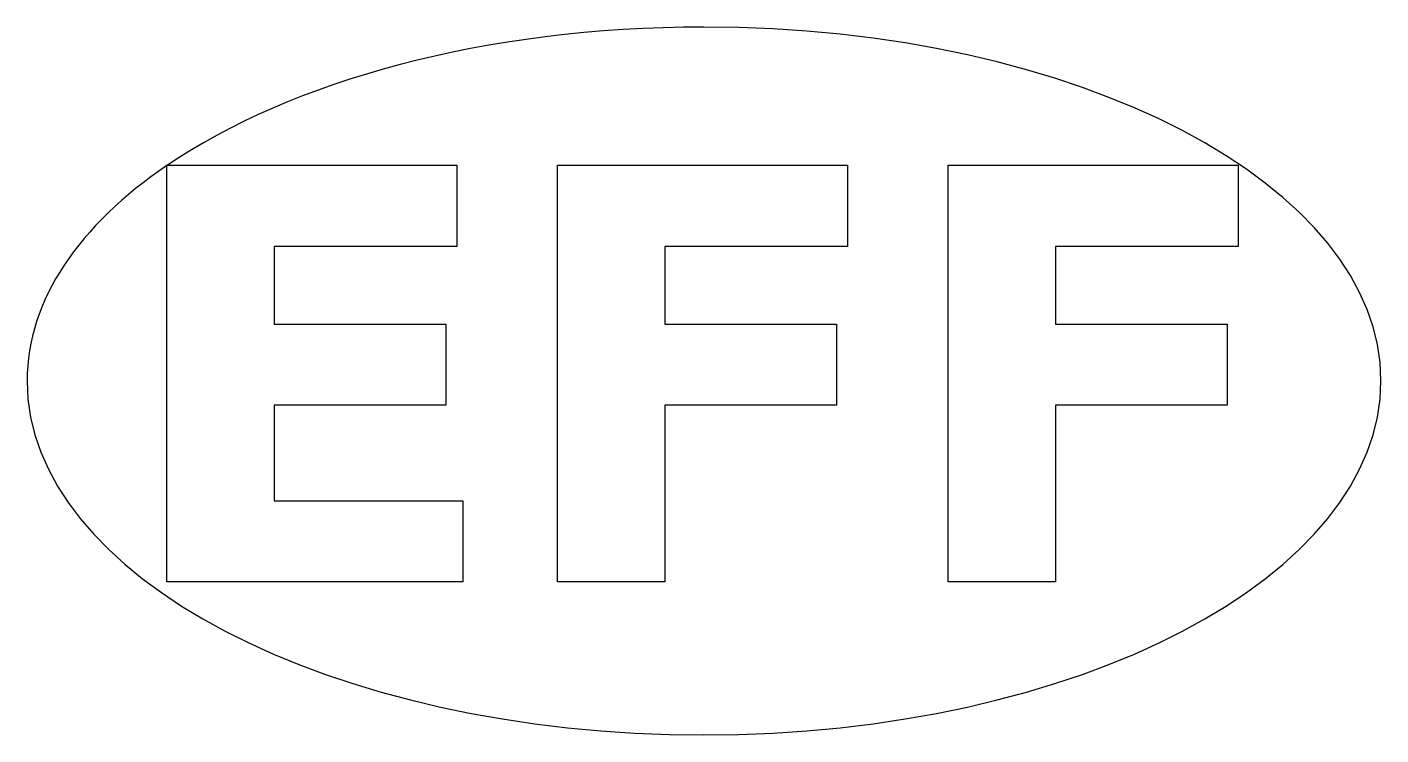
# Model space of a CAD drawing. Extents: x 0 to 106, y 0 to 55.
import ezdxf

# ---------------------------------------------------------------- set-up
doc = ezdxf.new("R2010")
doc.units = 0
doc.layers.add('Layer_1', color=7, linetype='CONTINUOUS')

msp = doc.modelspace()

# ---------------------------------------------------------------- linework, layer by layer
at = {"layer": 'Layer_1', "color": 7}
for points in [[(53.049936, 55.475018), (51.449112, 55.462698), (49.860216, 55.425898), (48.283904, 55.364938), (46.720832, 55.280226), (45.171664, 55.172082), (43.637056, 55.040842), (42.117656, 54.886858), (40.614128, 54.710474), (39.127136, 54.512026), (37.65732, 54.291866), (36.205352, 54.05033), (34.771888, 53.78777), (33.357584, 53.504522), (31.963088, 53.200938), (30.589072, 52.877354), (29.236176, 52.534114), (27.905072, 52.17157), (26.596416, 51.790058), (25.310856, 51.38993), (24.049064, 50.971514), (22.81168, 50.53517), (21.599368, 50.081242), (20.412792, 49.610058), (19.252608, 49.12197), (18.119464, 48.61733), (17.014016, 48.096466), (15.936936, 47.559738), (14.888872, 47.007474), (13.870488, 46.440034), (12.882424, 45.857746), (11.92536, 45.26097), (10.999936, 44.650034), (11.708528, 44.650034), (12.41712, 44.650034), (13.12572, 44.650034), (13.834312, 44.650034), (14.542904, 44.650034), (15.251496, 44.650034), (15.960096, 44.650034), (16.668688, 44.650034), (17.37728, 44.650034), (18.085872, 44.650034), (18.794464, 44.650034), (19.503064, 44.650034), (20.211656, 44.650034), (20.920248, 44.650034), (21.62884, 44.650034), (22.337432, 44.650034), (23.046032, 44.650034), (23.754624, 44.650034), (24.463216, 44.650034), (25.171808, 44.650034), (25.880408, 44.650034), (26.589, 44.650034), (27.297592, 44.650034), (28.006184, 44.650034), (28.714776, 44.650034), (29.423376, 44.650034), (30.131968, 44.650034), (30.84056, 44.650034), (31.549152, 44.650034), (32.257752, 44.650034), (32.966344, 44.650034), (33.674936, 44.650034), (33.674936, 44.450818), (33.674936, 44.251594), (33.674936, 44.052378), (33.674936, 43.853162), (33.674936, 43.653938), (33.674936, 43.454722), (33.674936, 43.255506), (33.674936, 43.056282), (33.674936, 42.857066), (33.674936, 42.65785), (33.674936, 42.458626), (33.674936, 42.25941), (33.674936, 42.060194), (33.674936, 41.86097), (33.674936, 41.661754), (33.674936, 41.462538), (33.674936, 41.263314), (33.674936, 41.064098), (33.674936, 40.864874), (33.674936, 40.665658), (33.674936, 40.466442), (33.674936, 40.267218), (33.674936, 40.068002), (33.674936, 39.868786), (33.674936, 39.669562), (33.674936, 39.470346), (33.674936, 39.27113), (33.674936, 39.071906), (33.674936, 38.87269), (33.674936, 38.673474), (33.674936, 38.47425), (33.674936, 38.275034), (33.228064, 38.275034), (32.781184, 38.275034), (32.334312, 38.275034), (31.887432, 38.275034), (31.44056, 38.275034), (30.993688, 38.275034), (30.546808, 38.275034), (30.099936, 38.275034), (29.653064, 38.275034), (29.206184, 38.275034), (28.759312, 38.275034), (28.312432, 38.275034), (27.86556, 38.275034), (27.418688, 38.275034), (26.971808, 38.275034), (26.524936, 38.275034), (26.078064, 38.275034), (25.631184, 38.275034), (25.184312, 38.275034), (24.737432, 38.275034), (24.29056, 38.275034), (23.843688, 38.275034), (23.396808, 38.275034), (22.949936, 38.275034), (22.503064, 38.275034), (22.056184, 38.275034), (21.609312, 38.275034), (21.162432, 38.275034), (20.71556, 38.275034), (20.268688, 38.275034), (19.821808, 38.275034), (19.374936, 38.275034), (19.374936, 38.085194), (19.374936, 37.895346), (19.374936, 37.705506), (19.374936, 37.515658), (19.374936, 37.325818), (19.374936, 37.13597), (19.374936, 36.94613), (19.374936, 36.756282), (19.374936, 36.566442), (19.374936, 36.376594), (19.374936, 36.186754), (19.374936, 35.996906), (19.374936, 35.807066), (19.374936, 35.617218), (19.374936, 35.427378), (19.374936, 35.237538), (19.374936, 35.04769), (19.374936, 34.85785), (19.374936, 34.668002), (19.374936, 34.478162), (19.374936, 34.288314), (19.374936, 34.098474), (19.374936, 33.908626), (19.374936, 33.718786), (19.374936, 33.528938), (19.374936, 33.339098), (19.374936, 33.14925), (19.374936, 32.95941), (19.374936, 32.769562), (19.374936, 32.579722), (19.374936, 32.389874), (19.374936, 32.200034), (19.795248, 32.200034), (20.21556, 32.200034), (20.635872, 32.200034), (21.056184, 32.200034), (21.476496, 32.200034), (21.896808, 32.200034), (22.31712, 32.200034), (22.737432, 32.200034), (23.157752, 32.200034), (23.578064, 32.200034), (23.998376, 32.200034), (24.418688, 32.200034), (24.839, 32.200034), (25.259312, 32.200034), (25.679624, 32.200034), (26.099936, 32.200034), (26.520248, 32.200034), (26.94056, 32.200034), (27.360872, 32.200034), (27.781184, 32.200034), (28.201496, 32.200034), (28.621808, 32.200034), (29.04212, 32.200034), (29.462432, 32.200034), (29.882752, 32.200034), (30.303064, 32.200034), (30.723376, 32.200034), (31.143688, 32.200034), (31.564, 32.200034), (31.984312, 32.200034), (32.404624, 32.200034), (32.824936, 32.200034), (32.824936, 32.001594), (32.824936, 31.803162), (32.824936, 31.604722), (32.824936, 31.406282), (32.824936, 31.20785), (32.824936, 31.00941), (32.824936, 30.81097), (32.824936, 30.612538), (32.824936, 30.414098), (32.824936, 30.215658), (32.824936, 30.017218), (32.824936, 29.818786), (32.824936, 29.620346), (32.824936, 29.421906), (32.824936, 29.223474), (32.824936, 29.025034), (32.824936, 28.826594), (32.824936, 28.628162), (32.824936, 28.429722), (32.824936, 28.231282), (32.824936, 28.03285), (32.824936, 27.83441), (32.824936, 27.63597), (32.824936, 27.437538), (32.824936, 27.239098), (32.824936, 27.040658), (32.824936, 26.842218), (32.824936, 26.643786), (32.824936, 26.445346), (32.824936, 26.246906), (32.824936, 26.048474), (32.824936, 25.850034), (32.404624, 25.850034), (31.984312, 25.850034), (31.564, 25.850034), (31.143688, 25.850034), (30.723376, 25.850034), (30.303064, 25.850034), (29.882752, 25.850034), (29.462432, 25.850034), (29.04212, 25.850034), (28.621808, 25.850034), (28.201496, 25.850034), (27.781184, 25.850034), (27.360872, 25.850034), (26.94056, 25.850034), (26.520248, 25.850034), (26.099936, 25.850034), (25.679624, 25.850034), (25.259312, 25.850034), (24.839, 25.850034), (24.418688, 25.850034), (23.998376, 25.850034), (23.578064, 25.850034), (23.157752, 25.850034), (22.737432, 25.850034), (22.31712, 25.850034), (21.896808, 25.850034), (21.476496, 25.850034), (21.056184, 25.850034), (20.635872, 25.850034), (20.21556, 25.850034), (19.795248, 25.850034), (19.374936, 25.850034), (19.374936, 25.615658), (19.374936, 25.381282), (19.374936, 25.146906), (19.374936, 24.912538), (19.374936, 24.678162), (19.374936, 24.443786), (19.374936, 24.20941), (19.374936, 23.975034), (19.374936, 23.740658), (19.374936, 23.506282), (19.374936, 23.271906), (19.374936, 23.037538), (19.374936, 22.803162), (19.374936, 22.568786), (19.374936, 22.33441), (19.374936, 22.100034), (19.374936, 21.865658), (19.374936, 21.631282), (19.374936, 21.396906), (19.374936, 21.162538), (19.374936, 20.928162), (19.374936, 20.693786), (19.374936, 20.45941), (19.374936, 20.225034), (19.374936, 19.990658), (19.374936, 19.756282), (19.374936, 19.521906), (19.374936, 19.287538), (19.374936, 19.053162), (19.374936, 18.818786), (19.374936, 18.58441), (19.374936, 18.350034), (19.836656, 18.350034), (20.298376, 18.350034), (20.760096, 18.350034), (21.221808, 18.350034), (21.683528, 18.350034), (22.145248, 18.350034), (22.606968, 18.350034), (23.068688, 18.350034), (23.530408, 18.350034), (23.99212, 18.350034), (24.45384, 18.350034), (24.91556, 18.350034), (25.37728, 18.350034), (25.839, 18.350034), (26.30072, 18.350034), (26.762432, 18.350034), (27.224152, 18.350034), (27.685872, 18.350034), (28.147592, 18.350034), (28.609312, 18.350034), (29.071032, 18.350034), (29.532752, 18.350034), (29.994464, 18.350034), (30.456184, 18.350034), (30.917904, 18.350034), (31.379624, 18.350034), (31.841344, 18.350034), (32.303064, 18.350034), (32.764776, 18.350034), (33.226496, 18.350034), (33.688216, 18.350034), (34.149936, 18.350034), (34.149936, 18.151594), (34.149936, 17.953162), (34.149936, 17.754722), (34.149936, 17.556282), (34.149936, 17.35785), (34.149936, 17.15941), (34.149936, 16.96097), (34.149936, 16.762538), (34.149936, 16.564098), (34.149936, 16.365658), (34.149936, 16.167218), (34.149936, 15.968786), (34.149936, 15.770346), (34.149936, 15.571906), (34.149936, 15.373474), (34.149936, 15.175034), (34.149936, 14.976594), (34.149936, 14.778162), (34.149936, 14.579722), (34.149936, 14.381282), (34.149936, 14.18285), (34.149936, 13.98441), (34.149936, 13.78597), (34.149936, 13.587538), (34.149936, 13.389098), (34.149936, 13.190658), (34.149936, 12.992218), (34.149936, 12.793786), (34.149936, 12.595346), (34.149936, 12.396906), (34.149936, 12.198474), (34.149936, 12.000034), (33.424936, 12.000034), (32.699936, 12.000034), (31.974936, 12.000034), (31.249936, 12.000034), (30.524936, 12.000034), (29.799936, 12.000034), (29.074936, 12.000034), (28.349936, 12.000034), (27.624936, 12.000034), (26.899936, 12.000034), (26.174936, 12.000034), (25.449936, 12.000034), (24.724936, 12.000034), (23.999936, 12.000034), (23.274936, 12.000034), (22.549936, 12.000034), (21.824936, 12.000034), (21.099936, 12.000034), (20.374936, 12.000034), (19.649936, 12.000034), (18.924936, 12.000034), (18.199936, 12.000034), (17.474936, 12.000034), (16.749936, 12.000034), (16.024936, 12.000034), (15.299936, 12.000034), (14.574936, 12.000034), (13.849936, 12.000034), (13.124936, 12.000034), (12.399936, 12.000034), (11.674936, 12.000034), (10.949936, 12.000034), (10.949936, 13.019562), (10.949936, 14.039098), (10.949936, 15.058626), (10.949936, 16.078162), (10.949936, 17.09769), (10.949936, 18.117218), (10.949936, 19.136754), (10.949936, 20.156282), (10.949936, 21.175818), (10.949936, 22.195346), (10.949936, 23.214874), (10.949936, 24.23441), (10.949936, 25.253938), (10.949936, 26.273474), (10.949936, 27.293002), (10.949936, 28.312538), (10.949936, 29.332066), (10.949936, 30.351594), (10.949936, 31.37113), (10.949936, 32.390658), (10.949936, 33.410194), (10.949936, 34.429722), (10.949936, 35.44925), (10.949936, 36.468786), (10.949936, 37.488314), (10.949936, 38.50785), (10.949936, 39.527378), (10.949936, 40.546906), (10.949936, 41.566442), (10.949936, 42.58597), (10.949936, 43.605506), (10.949936, 44.625034), (10.315072, 44.183418), (9.696664, 43.735002), (9.09496, 43.279922), (8.5102, 42.818306), (7.942624, 42.350266), (7.392472, 41.875946), (6.86, 41.395458), (6.345432, 40.90893), (5.849024, 40.416498), (5.371016, 39.918282), (4.911648, 39.41441), (4.47116, 38.905002), (4.0498, 38.390194), (3.6478, 37.870106), (3.265416, 37.344866), (2.90288, 36.81461), (2.56044, 36.279442), (2.238336, 35.739506), (1.936808, 35.194922), (1.656104, 34.645826), (1.396464, 34.09233), (1.158136, 33.53457), (0.941344, 32.972666), (0.746352, 32.406746), (0.573392, 31.836938), (0.422704, 31.26337), (0.294536, 30.686162), (0.189128, 30.10545), (0.10672, 29.521354), (0.0476, 28.934002), (0.01192, 28.343522), (0, 27.750034), (0.06904, 26.322626), (0.273872, 24.91389), (0.611192, 23.525578), (1.077656, 22.159418), (1.669944, 20.817178), (2.38472, 19.500594), (3.218656, 18.211418), (4.168416, 16.951386), (5.23068, 15.722266), (6.402104, 14.525794), (7.67936, 13.363714), (9.059128, 12.237778), (10.538056, 11.14973), (12.112832, 10.101322), (13.78012, 9.094298), (15.536576, 8.13041), (17.378888, 7.211394), (19.303712, 6.33901), (21.307728, 5.515002), (23.387592, 4.741114), (25.539976, 4.019098), (27.761552, 3.350698), (30.048992, 2.737658), (32.39896, 2.181738), (34.808128, 1.684666), (37.27316, 1.24821), (39.790728, 0.874106), (42.357504, 0.564098), (44.970152, 0.319938), (47.625344, 0.143378), (50.319744, 0.036162), (53.050024, 0.000002), (55.780376, 0.036162), (58.474984, 0.143378), (61.130512, 0.319938), (63.743616, 0.564098), (66.31096, 0.874106), (68.829192, 1.24821), (71.294984, 1.684666), (73.704992, 2.181738), (76.055872, 2.737658), (78.344296, 3.350698), (80.566904, 4.019098), (82.720368, 4.741114), (84.801352, 5.515002), (86.806504, 6.33901), (88.732488, 7.211394), (90.575968, 8.13041), (92.3336, 9.094298), (94.002048, 10.101322), (95.57796, 11.14973), (97.058016, 12.237778), (98.438856, 13.363714), (99.717144, 14.525794), (100.889552, 15.722266), (101.95272, 16.951386), (102.903328, 18.211418), (103.738024, 19.500594), (104.453464, 20.817178), (105.04632, 22.159418), (105.51324, 23.525578), (105.850896, 24.91389), (106.055936, 26.322626), (106.125056, 27.750034), (106.055936, 29.17737), (105.850896, 30.58589), (105.51324, 31.973874), (105.04632, 33.33957), (104.453464, 34.68125), (103.738024, 35.99717), (102.903328, 37.285586), (101.95272, 38.54477), (100.889552, 39.772978), (99.717144, 40.968482), (98.438856, 42.129522), (97.058016, 43.254386), (95.57796, 44.341314), (94.002048, 45.388578), (92.3336, 46.394442), (90.575968, 47.357162), (88.732488, 48.275002), (86.806504, 49.146226), (84.801352, 49.96909), (82.720368, 50.741866), (80.566904, 51.462802), (78.344296, 52.13017), (76.055872, 52.742226), (73.704992, 53.297242), (71.294984, 53.793466), (68.829192, 54.229162), (66.31096, 54.602602), (63.743616, 54.912042), (61.130512, 55.155746), (58.474984, 55.33197), (55.780376, 55.438978), (53.049936, 55.475018)], [(10.949936, 44.625018), (10.951536, 44.625818), (10.953136, 44.626618), (10.954736, 44.627418), (10.956336, 44.628218), (10.957936, 44.629018), (10.959536, 44.629818), (10.961136, 44.63061), (10.962736, 44.63137), (10.964336, 44.632122), (10.965936, 44.63285), (10.967536, 44.63357), (10.969136, 44.634282), (10.970736, 44.634978), (10.972336, 44.635674), (10.973936, 44.636362), (10.975536, 44.63705), (10.977136, 44.637738), (10.978736, 44.638426), (10.980336, 44.639122), (10.981936, 44.639818), (10.983536, 44.64053), (10.985136, 44.64125), (10.986736, 44.641978), (10.988336, 44.64273), (10.989936, 44.64349), (10.991536, 44.644282), (10.993136, 44.645082), (10.994736, 44.645882), (10.996336, 44.646682), (10.997936, 44.647482), (10.999536, 44.648282), (11.001136, 44.649082), (10.999536, 44.649082), (10.997936, 44.649082), (10.996336, 44.649082), (10.994736, 44.649082), (10.993136, 44.649082), (10.991536, 44.649082), (10.989936, 44.649082), (10.988336, 44.649082), (10.986736, 44.649082), (10.985136, 44.649082), (10.983536, 44.649082), (10.981936, 44.649082), (10.980336, 44.649082), (10.978736, 44.649082), (10.977136, 44.649082), (10.975536, 44.649082), (10.973936, 44.649082), (10.972336, 44.649082), (10.970736, 44.649082), (10.969136, 44.649082), (10.967536, 44.649082), (10.965936, 44.649082), (10.964336, 44.649082), (10.962736, 44.649082), (10.961136, 44.649082), (10.959536, 44.649082), (10.957936, 44.649082), (10.956336, 44.649082), (10.954736, 44.649082), (10.953136, 44.649082), (10.951536, 44.649082), (10.949936, 44.649082), (10.949936, 44.648306), (10.949936, 44.647522), (10.949936, 44.646746), (10.949936, 44.645962), (10.949936, 44.645186), (10.949936, 44.644402), (10.949936, 44.643618), (10.949936, 44.642842), (10.949936, 44.642066), (10.949936, 44.641282), (10.949936, 44.640506), (10.949936, 44.639722), (10.949936, 44.638938), (10.949936, 44.638162), (10.949936, 44.637386), (10.949936, 44.636602), (10.949936, 44.635826), (10.949936, 44.635042), (10.949936, 44.634258), (10.949936, 44.633482), (10.949936, 44.632706), (10.949936, 44.631922), (10.949936, 44.631146), (10.949936, 44.630362), (10.949936, 44.629578), (10.949936, 44.628802), (10.949936, 44.628026), (10.949936, 44.627242), (10.949936, 44.626466), (10.949936, 44.625682), (10.949936, 44.624898), (10.949936, 44.625018)], [(41.574936, 44.649978), (42.285096, 44.649978), (42.995248, 44.649978), (43.705408, 44.649978), (44.41556, 44.649978), (45.12572, 44.649978), (45.835872, 44.649978), (46.546032, 44.649978), (47.256184, 44.649978), (47.966344, 44.649978), (48.676496, 44.649978), (49.386656, 44.649978), (50.096808, 44.649978), (50.806968, 44.649978), (51.51712, 44.649978), (52.22728, 44.649978), (52.937432, 44.649978), (53.647592, 44.649978), (54.357752, 44.649978), (55.067904, 44.649978), (55.778064, 44.649978), (56.488216, 44.649978), (57.198376, 44.649978), (57.908528, 44.649978), (58.618688, 44.649978), (59.32884, 44.649978), (60.039, 44.649978), (60.749152, 44.649978), (61.459312, 44.649978), (62.169464, 44.649978), (62.879624, 44.649978), (63.589776, 44.649978), (64.299936, 44.649978), (64.299936, 44.450762), (64.299936, 44.251538), (64.299936, 44.052322), (64.299936, 43.853106), (64.299936, 43.653882), (64.299936, 43.454666), (64.299936, 43.25545), (64.299936, 43.056226), (64.299936, 42.85701), (64.299936, 42.657794), (64.299936, 42.45857), (64.299936, 42.259354), (64.299936, 42.060138), (64.299936, 41.860914), (64.299936, 41.661698), (64.299936, 41.462482), (64.299936, 41.263258), (64.299936, 41.064042), (64.299936, 40.864818), (64.299936, 40.665602), (64.299936, 40.466386), (64.299936, 40.267162), (64.299936, 40.067946), (64.299936, 39.86873), (64.299936, 39.669506), (64.299936, 39.47029), (64.299936, 39.271074), (64.299936, 39.07185), (64.299936, 38.872634), (64.299936, 38.673418), (64.299936, 38.474194), (64.299936, 38.274978), (63.853064, 38.274978), (63.406184, 38.274978), (62.959312, 38.274978), (62.512432, 38.274978), (62.06556, 38.274978), (61.618688, 38.274978), (61.171808, 38.274978), (60.724936, 38.274978), (60.278064, 38.274978), (59.831184, 38.274978), (59.384312, 38.274978), (58.937432, 38.274978), (58.49056, 38.274978), (58.043688, 38.274978), (57.596808, 38.274978), (57.149936, 38.274978), (56.703064, 38.274978), (56.256184, 38.274978), (55.809312, 38.274978), (55.362432, 38.274978), (54.91556, 38.274978), (54.468688, 38.274978), (54.021808, 38.274978), (53.574936, 38.274978), (53.128064, 38.274978), (52.681184, 38.274978), (52.234312, 38.274978), (51.787432, 38.274978), (51.34056, 38.274978), (50.893688, 38.274978), (50.446808, 38.274978), (49.999936, 38.274978), (49.999936, 38.085138), (49.999936, 37.89529), (49.999936, 37.70545), (49.999936, 37.515602), (49.999936, 37.325762), (49.999936, 37.135914), (49.999936, 36.946074), (49.999936, 36.756226), (49.999936, 36.566386), (49.999936, 36.376538), (49.999936, 36.186698), (49.999936, 35.99685), (49.999936, 35.80701), (49.999936, 35.617162), (49.999936, 35.427322), (49.999936, 35.237482), (49.999936, 35.047634), (49.999936, 34.857794), (49.999936, 34.667946), (49.999936, 34.478106), (49.999936, 34.288258), (49.999936, 34.098418), (49.999936, 33.90857), (49.999936, 33.71873), (49.999936, 33.528882), (49.999936, 33.339042), (49.999936, 33.149194), (49.999936, 32.959354), (49.999936, 32.769506), (49.999936, 32.579666), (49.999936, 32.389818), (49.999936, 32.199978), (50.420248, 32.199978), (50.84056, 32.199978), (51.260872, 32.199978), (51.681184, 32.199978), (52.101496, 32.199978), (52.521808, 32.199978), (52.94212, 32.199978), (53.362432, 32.199978), (53.782752, 32.199978), (54.203064, 32.199978), (54.623376, 32.199978), (55.043688, 32.199978), (55.464, 32.199978), (55.884312, 32.199978), (56.304624, 32.199978), (56.724936, 32.199978), (57.145248, 32.199978), (57.56556, 32.199978), (57.985872, 32.199978), (58.406184, 32.199978), (58.826496, 32.199978), (59.246808, 32.199978), (59.66712, 32.199978), (60.087432, 32.199978), (60.507752, 32.199978), (60.928064, 32.199978), (61.348376, 32.199978), (61.768688, 32.199978), (62.189, 32.199978), (62.609312, 32.199978), (63.029624, 32.199978), (63.449936, 32.199978), (63.449936, 32.001538), (63.449936, 31.803106), (63.449936, 31.604666), (63.449936, 31.406226), (63.449936, 31.207794), (63.449936, 31.009354), (63.449936, 30.810914), (63.449936, 30.612482), (63.449936, 30.414042), (63.449936, 30.215602), (63.449936, 30.017162), (63.449936, 29.81873), (63.449936, 29.62029), (63.449936, 29.42185), (63.449936, 29.223418), (63.449936, 29.024978), (63.449936, 28.826538), (63.449936, 28.628106), (63.449936, 28.429666), (63.449936, 28.231226), (63.449936, 28.032794), (63.449936, 27.834354), (63.449936, 27.635914), (63.449936, 27.437482), (63.449936, 27.239042), (63.449936, 27.040602), (63.449936, 26.842162), (63.449936, 26.64373), (63.449936, 26.44529), (63.449936, 26.24685), (63.449936, 26.048418), (63.449936, 25.849978), (63.029624, 25.849978), (62.609312, 25.849978), (62.189, 25.849978), (61.768688, 25.849978), (61.348376, 25.849978), (60.928064, 25.849978), (60.507752, 25.849978), (60.087432, 25.849978), (59.66712, 25.849978), (59.246808, 25.849978), (58.826496, 25.849978), (58.406184, 25.849978), (57.985872, 25.849978), (57.56556, 25.849978), (57.145248, 25.849978), (56.724936, 25.849978), (56.304624, 25.849978), (55.884312, 25.849978), (55.464, 25.849978), (55.043688, 25.849978), (54.623376, 25.849978), (54.203064, 25.849978), (53.782752, 25.849978), (53.362432, 25.849978), (52.94212, 25.849978), (52.521808, 25.849978), (52.101496, 25.849978), (51.681184, 25.849978), (51.260872, 25.849978), (50.84056, 25.849978), (50.420248, 25.849978), (49.999936, 25.849978), (49.999936, 25.417162), (49.999936, 24.984354), (49.999936, 24.551538), (49.999936, 24.11873), (49.999936, 23.685914), (49.999936, 23.253106), (49.999936, 22.82029), (49.999936, 22.387482), (49.999936, 21.954666), (49.999936, 21.52185), (49.999936, 21.089042), (49.999936, 20.656226), (49.999936, 20.223418), (49.999936, 19.790602), (49.999936, 19.357794), (49.999936, 18.924978), (49.999936, 18.492162), (49.999936, 18.059354), (49.999936, 17.626538), (49.999936, 17.19373), (49.999936, 16.760914), (49.999936, 16.328106), (49.999936, 15.89529), (49.999936, 15.462482), (49.999936, 15.029666), (49.999936, 14.59685), (49.999936, 14.164042), (49.999936, 13.731226), (49.999936, 13.298418), (49.999936, 12.865602), (49.999936, 12.432794), (49.999936, 11.999978), (49.736656, 11.999978), (49.473376, 11.999978), (49.210096, 11.999978), (48.946808, 11.999978), (48.683528, 11.999978), (48.420248, 11.999978), (48.156968, 11.999978), (47.893688, 11.999978), (47.630408, 11.999978), (47.36712, 11.999978), (47.10384, 11.999978), (46.84056, 11.999978), (46.57728, 11.999978), (46.314, 11.999978), (46.05072, 11.999978), (45.787432, 11.999978), (45.524152, 11.999978), (45.260872, 11.999978), (44.997592, 11.999978), (44.734312, 11.999978), (44.471032, 11.999978), (44.207752, 11.999978), (43.944464, 11.999978), (43.681184, 11.999978), (43.417904, 11.999978), (43.154624, 11.999978), (42.891344, 11.999978), (42.628064, 11.999978), (42.364776, 11.999978), (42.101496, 11.999978), (41.838216, 11.999978), (41.574936, 11.999978), (41.574936, 13.02029), (41.574936, 14.040602), (41.574936, 15.060914), (41.574936, 16.081226), (41.574936, 17.101538), (41.574936, 18.12185), (41.574936, 19.142162), (41.574936, 20.162482), (41.574936, 21.182794), (41.574936, 22.203106), (41.574936, 23.223418), (41.574936, 24.24373), (41.574936, 25.264042), (41.574936, 26.284354), (41.574936, 27.304666), (41.574936, 28.324978), (41.574936, 29.34529), (41.574936, 30.365602), (41.574936, 31.385914), (41.574936, 32.406226), (41.574936, 33.426538), (41.574936, 34.44685), (41.574936, 35.467162), (41.574936, 36.487482), (41.574936, 37.507794), (41.574936, 38.528106), (41.574936, 39.548418), (41.574936, 40.56873), (41.574936, 41.589042), (41.574936, 42.609354), (41.574936, 43.629666), (41.574936, 44.649978)], [(72.199936, 44.649978), (72.910096, 44.649978), (73.620248, 44.649978), (74.330408, 44.649978), (75.04056, 44.649978), (75.75072, 44.649978), (76.460872, 44.649978), (77.171032, 44.649978), (77.881184, 44.649978), (78.591344, 44.649978), (79.301496, 44.649978), (80.011656, 44.649978), (80.721808, 44.649978), (81.431968, 44.649978), (82.14212, 44.649978), (82.85228, 44.649978), (83.562432, 44.649978), (84.272592, 44.649978), (84.982752, 44.649978), (85.692904, 44.649978), (86.403064, 44.649978), (87.113216, 44.649978), (87.823376, 44.649978), (88.533528, 44.649978), (89.243688, 44.649978), (89.95384, 44.649978), (90.664, 44.649978), (91.374152, 44.649978), (92.084312, 44.649978), (92.794464, 44.649978), (93.504624, 44.649978), (94.214776, 44.649978), (94.924936, 44.649978), (94.924936, 44.450762), (94.924936, 44.251538), (94.924936, 44.052322), (94.924936, 43.853106), (94.924936, 43.653882), (94.924936, 43.454666), (94.924936, 43.25545), (94.924936, 43.056226), (94.924936, 42.85701), (94.924936, 42.657794), (94.924936, 42.45857), (94.924936, 42.259354), (94.924936, 42.060138), (94.924936, 41.860914), (94.924936, 41.661698), (94.924936, 41.462482), (94.924936, 41.263258), (94.924936, 41.064042), (94.924936, 40.864818), (94.924936, 40.665602), (94.924936, 40.466386), (94.924936, 40.267162), (94.924936, 40.067946), (94.924936, 39.86873), (94.924936, 39.669506), (94.924936, 39.47029), (94.924936, 39.271074), (94.924936, 39.07185), (94.924936, 38.872634), (94.924936, 38.673418), (94.924936, 38.474194), (94.924936, 38.274978), (94.478064, 38.274978), (94.031184, 38.274978), (93.584312, 38.274978), (93.137432, 38.274978), (92.69056, 38.274978), (92.243688, 38.274978), (91.796808, 38.274978), (91.349936, 38.274978), (90.903064, 38.274978), (90.456184, 38.274978), (90.009312, 38.274978), (89.562432, 38.274978), (89.11556, 38.274978), (88.668688, 38.274978), (88.221808, 38.274978), (87.774936, 38.274978), (87.328064, 38.274978), (86.881184, 38.274978), (86.434312, 38.274978), (85.987432, 38.274978), (85.54056, 38.274978), (85.093688, 38.274978), (84.646808, 38.274978), (84.199936, 38.274978), (83.753064, 38.274978), (83.306184, 38.274978), (82.859312, 38.274978), (82.412432, 38.274978), (81.96556, 38.274978), (81.518688, 38.274978), (81.071808, 38.274978), (80.624936, 38.274978), (80.624936, 38.085138), (80.624936, 37.89529), (80.624936, 37.70545), (80.624936, 37.515602), (80.624936, 37.325762), (80.624936, 37.135914), (80.624936, 36.946074), (80.624936, 36.756226), (80.624936, 36.566386), (80.624936, 36.376538), (80.624936, 36.186698), (80.624936, 35.99685), (80.624936, 35.80701), (80.624936, 35.617162), (80.624936, 35.427322), (80.624936, 35.237482), (80.624936, 35.047634), (80.624936, 34.857794), (80.624936, 34.667946), (80.624936, 34.478106), (80.624936, 34.288258), (80.624936, 34.098418), (80.624936, 33.90857), (80.624936, 33.71873), (80.624936, 33.528882), (80.624936, 33.339042), (80.624936, 33.149194), (80.624936, 32.959354), (80.624936, 32.769506), (80.624936, 32.579666), (80.624936, 32.389818), (80.624936, 32.199978), (81.045248, 32.199978), (81.46556, 32.199978), (81.885872, 32.199978), (82.306184, 32.199978), (82.726496, 32.199978), (83.146808, 32.199978), (83.56712, 32.199978), (83.987432, 32.199978), (84.407752, 32.199978), (84.828064, 32.199978), (85.248376, 32.199978), (85.668688, 32.199978), (86.089, 32.199978), (86.509312, 32.199978), (86.929624, 32.199978), (87.349936, 32.199978), (87.770248, 32.199978), (88.19056, 32.199978), (88.610872, 32.199978), (89.031184, 32.199978), (89.451496, 32.199978), (89.871808, 32.199978), (90.29212, 32.199978), (90.712432, 32.199978), (91.132752, 32.199978), (91.553064, 32.199978), (91.973376, 32.199978), (92.393688, 32.199978), (92.814, 32.199978), (93.234312, 32.199978), (93.654624, 32.199978), (94.074936, 32.199978), (94.074936, 32.001538), (94.074936, 31.803106), (94.074936, 31.604666), (94.074936, 31.406226), (94.074936, 31.207794), (94.074936, 31.009354), (94.074936, 30.810914), (94.074936, 30.612482), (94.074936, 30.414042), (94.074936, 30.215602), (94.074936, 30.017162), (94.074936, 29.81873), (94.074936, 29.62029), (94.074936, 29.42185), (94.074936, 29.223418), (94.074936, 29.024978), (94.074936, 28.826538), (94.074936, 28.628106), (94.074936, 28.429666), (94.074936, 28.231226), (94.074936, 28.032794), (94.074936, 27.834354), (94.074936, 27.635914), (94.074936, 27.437482), (94.074936, 27.239042), (94.074936, 27.040602), (94.074936, 26.842162), (94.074936, 26.64373), (94.074936, 26.44529), (94.074936, 26.24685), (94.074936, 26.048418), (94.074936, 25.849978), (93.654624, 25.849978), (93.234312, 25.849978), (92.814, 25.849978), (92.393688, 25.849978), (91.973376, 25.849978), (91.553064, 25.849978), (91.132752, 25.849978), (90.712432, 25.849978), (90.29212, 25.849978), (89.871808, 25.849978), (89.451496, 25.849978), (89.031184, 25.849978), (88.610872, 25.849978), (88.19056, 25.849978), (87.770248, 25.849978), (87.349936, 25.849978), (86.929624, 25.849978), (86.509312, 25.849978), (86.089, 25.849978), (85.668688, 25.849978), (85.248376, 25.849978), (84.828064, 25.849978), (84.407752, 25.849978), (83.987432, 25.849978), (83.56712, 25.849978), (83.146808, 25.849978), (82.726496, 25.849978), (82.306184, 25.849978), (81.885872, 25.849978), (81.46556, 25.849978), (81.045248, 25.849978), (80.624936, 25.849978), (80.624936, 25.417162), (80.624936, 24.984354), (80.624936, 24.551538), (80.624936, 24.11873), (80.624936, 23.685914), (80.624936, 23.253106), (80.624936, 22.82029), (80.624936, 22.387482), (80.624936, 21.954666), (80.624936, 21.52185), (80.624936, 21.089042), (80.624936, 20.656226), (80.624936, 20.223418), (80.624936, 19.790602), (80.624936, 19.357794), (80.624936, 18.924978), (80.624936, 18.492162), (80.624936, 18.059354), (80.624936, 17.626538), (80.624936, 17.19373), (80.624936, 16.760914), (80.624936, 16.328106), (80.624936, 15.89529), (80.624936, 15.462482), (80.624936, 15.029666), (80.624936, 14.59685), (80.624936, 14.164042), (80.624936, 13.731226), (80.624936, 13.298418), (80.624936, 12.865602), (80.624936, 12.432794), (80.624936, 11.999978), (80.361656, 11.999978), (80.098376, 11.999978), (79.835096, 11.999978), (79.571808, 11.999978), (79.308528, 11.999978), (79.045248, 11.999978), (78.781968, 11.999978), (78.518688, 11.999978), (78.255408, 11.999978), (77.99212, 11.999978), (77.72884, 11.999978), (77.46556, 11.999978), (77.20228, 11.999978), (76.939, 11.999978), (76.67572, 11.999978), (76.412432, 11.999978), (76.149152, 11.999978), (75.885872, 11.999978), (75.622592, 11.999978), (75.359312, 11.999978), (75.096032, 11.999978), (74.832752, 11.999978), (74.569464, 11.999978), (74.306184, 11.999978), (74.042904, 11.999978), (73.779624, 11.999978), (73.516344, 11.999978), (73.253064, 11.999978), (72.989776, 11.999978), (72.726496, 11.999978), (72.463216, 11.999978), (72.199936, 11.999978), (72.199936, 13.02029), (72.199936, 14.040602), (72.199936, 15.060914), (72.199936, 16.081226), (72.199936, 17.101538), (72.199936, 18.12185), (72.199936, 19.142162), (72.199936, 20.162482), (72.199936, 21.182794), (72.199936, 22.203106), (72.199936, 23.223418), (72.199936, 24.24373), (72.199936, 25.264042), (72.199936, 26.284354), (72.199936, 27.304666), (72.199936, 28.324978), (72.199936, 29.34529), (72.199936, 30.365602), (72.199936, 31.385914), (72.199936, 32.406226), (72.199936, 33.426538), (72.199936, 34.44685), (72.199936, 35.467162), (72.199936, 36.487482), (72.199936, 37.507794), (72.199936, 38.528106), (72.199936, 39.548418), (72.199936, 40.56873), (72.199936, 41.589042), (72.199936, 42.609354), (72.199936, 43.629666), (72.199936, 44.649978)]]:
    msp.add_lwpolyline(points, dxfattribs=at)

doc.saveas('drawing.dxf')
